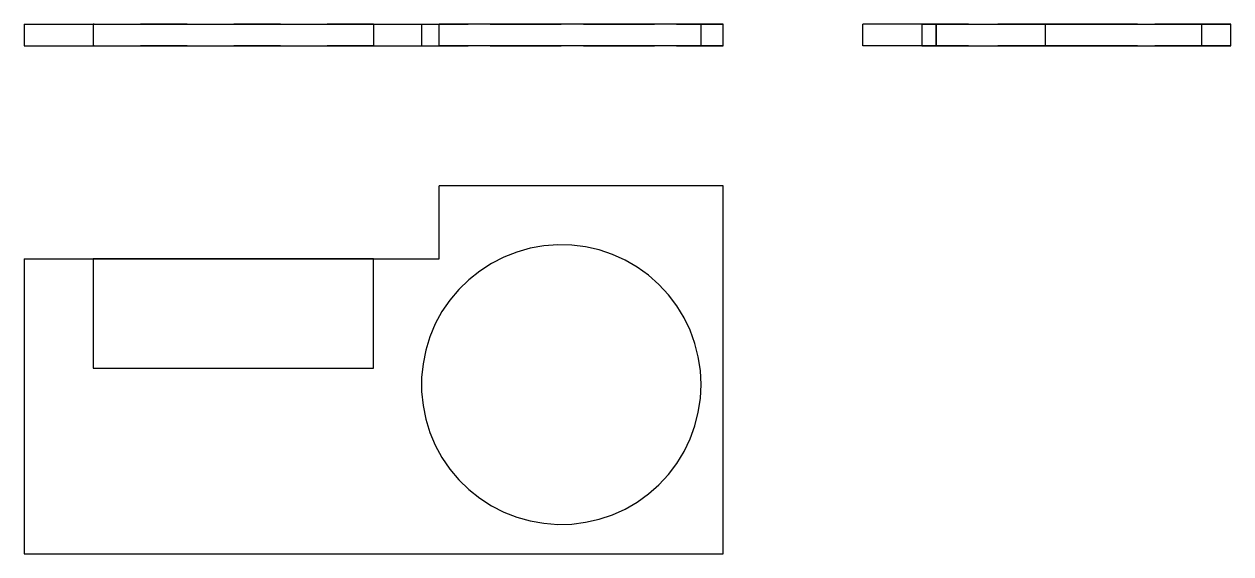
# Model space of a CAD drawing. Extents: x 0 to 2.59, y 0 to 1.14.
import ezdxf

# ---------------------------------------------------------------- set-up
doc = ezdxf.new("R2010")
doc.units = 0
doc.linetypes.add('HIDDEN', pattern=[0.075, 0.050025, -0.024975])
for name, color, linetype in [('FRONT', 7, 'CONTINUOUS'), ('FRONT_HID', 7, 'HIDDEN'), ('LEFT', 7, 'CONTINUOUS'), ('LEFT_HID', 7, 'HIDDEN'), ('TOP', 7, 'CONTINUOUS')]:
    doc.layers.add(name, color=color, linetype=linetype)

msp = doc.modelspace()

# ---------------------------------------------------------------- linework, layer by layer
at = {"layer": 'FRONT'}
for p, q in [((0, 1.136349), (0, 1.089474)), ((0, 1.136349), (0.148438, 1.136349)), ((0.148438, 1.136349), (0.65, 1.136349)), ((0.65, 1.136349), (0.75, 1.136349)), ((0.75, 1.136349), (0.890625, 1.136349)), ((1.5, 1.136349), (0.890625, 1.136349)), ((0.890625, 1.089474), (0.890625, 1.136349)), ((1.5, 1.089474), (1.5, 1.136349)), ((0, 1.089474), (0.148438, 1.089474)), ((0.148438, 1.089474), (0.65, 1.089474)), ((0.65, 1.089474), (0.75, 1.089474)), ((0.75, 1.089474), (0.890625, 1.089474)), ((1.5, 1.089474), (0.890625, 1.089474))]:
    msp.add_line(p, q, dxfattribs=at)
at = {"layer": 'FRONT_HID', "linetype": 'HIDDEN'}
for p, q in [((0, 1.136349), (1.5, 1.136349)), ((0.148438, 1.136349), (0.75, 1.136349)), ((0.75, 1.136349), (0.148438, 1.136349)), ((0.148438, 1.136349), (0.148438, 1.089474)), ((0.148438, 1.136349), (0.148438, 1.089474)), ((0.75, 1.136349), (0.75, 1.089474)), ((0.75, 1.136349), (0.75, 1.089474)), ((1.452632, 1.136349), (0.852632, 1.136349)), ((0.852632, 1.136349), (1.452632, 1.136349)), ((0.852632, 1.136349), (0.852632, 1.089474)), ((1.452632, 1.089474), (1.452632, 1.136349)), ((0, 1.089474), (1.5, 1.089474)), ((0.148438, 1.089474), (0.75, 1.089474)), ((0.75, 1.089474), (0.148438, 1.089474)), ((1.452632, 1.089474), (0.852632, 1.089474)), ((0.852632, 1.089474), (1.452632, 1.089474))]:
    msp.add_line(p, q, dxfattribs=at)
at = {"layer": 'LEFT'}
for p, q in [((1.956661, 1.136349), (1.8, 1.136349)), ((1.8, 1.089474), (1.8, 1.136349)), ((1.956661, 1.136349), (1.956661, 1.089474)), ((1.956661, 1.136349), (2.589474, 1.136349)), ((2.589474, 1.089474), (2.589474, 1.136349)), ((1.956661, 1.089474), (1.8, 1.089474)), ((1.956661, 1.089474), (2.589474, 1.089474))]:
    msp.add_line(p, q, dxfattribs=at)
at = {"layer": 'LEFT_HID', "linetype": 'HIDDEN'}
for p, q in [((2.589474, 1.136349), (1.8, 1.136349)), ((2.226316, 1.136349), (1.926316, 1.136349)), ((1.926316, 1.136349), (2.526316, 1.136349)), ((1.926316, 1.136349), (1.926316, 1.089474)), ((1.956743, 1.136349), (2.191036, 1.136349)), ((2.191036, 1.136349), (1.956743, 1.136349)), ((1.956743, 1.136349), (1.956743, 1.089474)), ((1.956743, 1.136349), (1.956743, 1.089474)), ((2.191036, 1.136349), (2.191036, 1.089474)), ((2.191036, 1.136349), (2.191036, 1.089474)), ((2.526316, 1.136349), (2.226316, 1.136349)), ((2.526316, 1.136349), (2.526316, 1.089474)), ((2.589474, 1.089474), (1.8, 1.089474)), ((2.226316, 1.089474), (1.926316, 1.089474)), ((1.926316, 1.089474), (2.526316, 1.089474)), ((1.956743, 1.089474), (2.191036, 1.089474)), ((2.191036, 1.089474), (1.956743, 1.089474)), ((2.526316, 1.089474), (2.226316, 1.089474))]:
    msp.add_line(p, q, dxfattribs=at)
at = {"layer": 'TOP'}
for p, q in [((1.5, 0.789474), (0.890625, 0.789474)), ((0.890625, 0.632812), (0.890625, 0.789474)), ((1.5, 0), (1.5, 0.789474)), ((1.057086, 0.647536), (1.029245, 0.63661)), ((1.085875, 0.655636), (1.057086, 0.647536)), ((1.115328, 0.66083), (1.085875, 0.655636)), ((1.145152, 0.663065), (1.115328, 0.66083)), ((1.175051, 0.662319), (1.145152, 0.663065)), ((1.204726, 0.6586), (1.175051, 0.662319)), ((1.233884, 0.651945), (1.204726, 0.6586)), ((1.262234, 0.64242), (1.233884, 0.651945)), ((0, 0.632812), (0, 0)), ((0, 0.632812), (0.148438, 0.632812)), ((0.148438, 0.632812), (0.65, 0.632812)), ((0.148438, 0.63273), (0.148438, 0.398438)), ((0.75, 0.63273), (0.148438, 0.63273)), ((0.65, 0.632812), (0.75, 0.632812)), ((0.75, 0.632812), (0.890625, 0.632812)), ((0.75, 0.398438), (0.75, 0.63273)), ((1.002632, 0.622966), (0.977508, 0.606739)), ((1.029245, 0.63661), (1.002632, 0.622966)), ((1.289495, 0.630119), (1.262234, 0.64242)), ((1.315395, 0.615166), (1.289495, 0.630119)), ((0.977508, 0.606739), (0.954126, 0.588092)), ((1.339679, 0.597707), (1.315395, 0.615166)), ((1.362103, 0.577918), (1.339679, 0.597707)), ((0.954126, 0.588092), (0.932716, 0.56721)), ((1.382445, 0.555994), (1.362103, 0.577918)), ((0.913492, 0.544299), (0.896644, 0.519588)), ((0.932716, 0.56721), (0.913492, 0.544299)), ((1.400503, 0.532154), (1.382445, 0.555994)), ((0.896644, 0.519588), (0.882341, 0.493323)), ((1.416098, 0.506634), (1.400503, 0.532154)), ((0.882341, 0.493323), (0.870724, 0.465764)), ((1.429074, 0.479688), (1.416098, 0.506634)), ((1.439303, 0.451584), (1.429074, 0.479688)), ((0.870724, 0.465764), (0.861908, 0.437185)), ((1.446683, 0.422602), (1.439303, 0.451584)), ((0.861908, 0.437185), (0.855982, 0.407871)), ((1.451141, 0.393028), (1.446683, 0.422602)), ((0.148438, 0.398438), (0.75, 0.398438)), ((0.855982, 0.407871), (0.853005, 0.378112)), ((1.452632, 0.363158), (1.451141, 0.393028)), ((0.853005, 0.378112), (0.853005, 0.348204)), ((1.451141, 0.333288), (1.452632, 0.363158)), ((0.853005, 0.348204), (0.855982, 0.318445)), ((0.855982, 0.318445), (0.861908, 0.289131)), ((1.446683, 0.303714), (1.451141, 0.333288)), ((0.861908, 0.289131), (0.870724, 0.260552)), ((1.439303, 0.274731), (1.446683, 0.303714)), ((0.870724, 0.260552), (0.882341, 0.232993)), ((1.429074, 0.246627), (1.439303, 0.274731)), ((1.416098, 0.219682), (1.429074, 0.246627)), ((0.882341, 0.232993), (0.896644, 0.206727)), ((1.400503, 0.194162), (1.416098, 0.219682)), ((0.896644, 0.206727), (0.913492, 0.182017)), ((0.913492, 0.182017), (0.932716, 0.159106)), ((1.382445, 0.170322), (1.400503, 0.194162)), ((0.932716, 0.159106), (0.954126, 0.138224)), ((1.362103, 0.148398), (1.382445, 0.170322)), ((0.954126, 0.138224), (0.977508, 0.119576)), ((1.339679, 0.128608), (1.362103, 0.148398)), ((0.977508, 0.119576), (1.002632, 0.10335)), ((1.289495, 0.096196), (1.315395, 0.11115)), ((1.315395, 0.11115), (1.339679, 0.128608)), ((1.002632, 0.10335), (1.029245, 0.089706)), ((1.029245, 0.089706), (1.057086, 0.07878)), ((1.057086, 0.07878), (1.085875, 0.07068)), ((1.233884, 0.074371), (1.262234, 0.083896)), ((1.262234, 0.083896), (1.289495, 0.096196)), ((1.085875, 0.07068), (1.115328, 0.065486)), ((1.115328, 0.065486), (1.145152, 0.063251)), ((1.145152, 0.063251), (1.175051, 0.063997)), ((1.175051, 0.063997), (1.204726, 0.067716)), ((1.204726, 0.067716), (1.233884, 0.074371)), ((0, 0), (1.5, 0))]:
    msp.add_line(p, q, dxfattribs=at)

doc.saveas('drawing.dxf')
